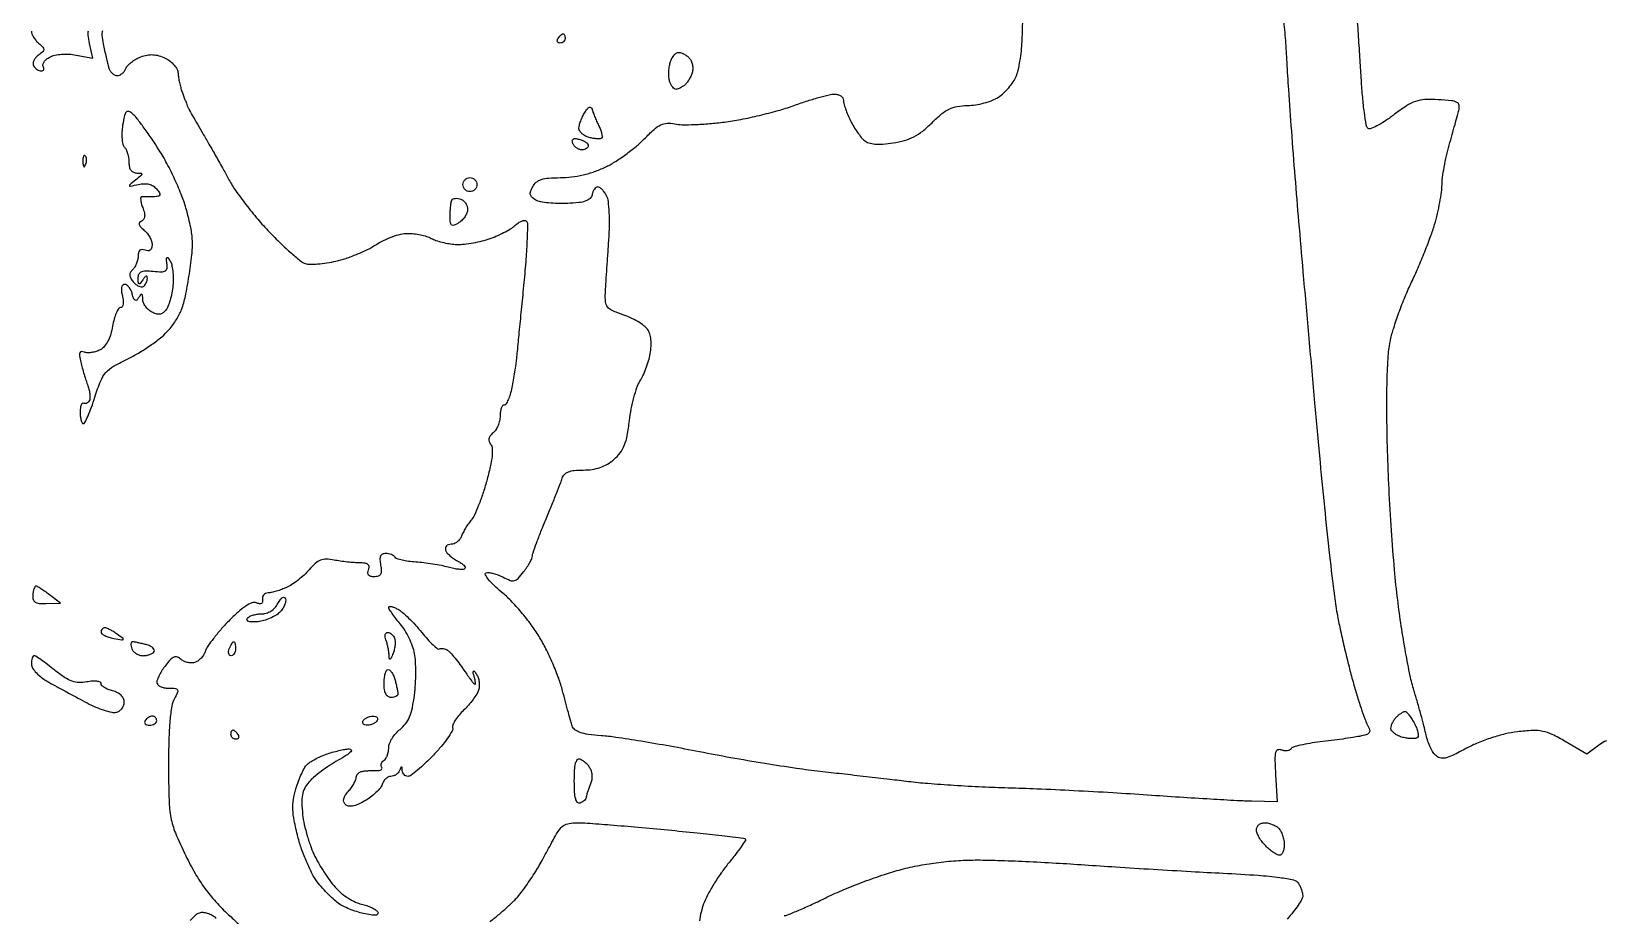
# Model space of a CAD drawing. Extents: x 0 to 102, y 0 to 135.
# Drawn here: x 0 to 28.66, y 97.54 to 113.66 of the extents above; entities that cross this region are included whole.
import ezdxf

# ---------------------------------------------------------------- set-up
doc = ezdxf.new("R2010")
doc.units = 0
doc.header["$MEASUREMENT"] = 0

msp = doc.modelspace()

# ---------------------------------------------------------------- linework, layer by layer
for points in [[(22.827019, 113.884025, -0.006884), (22.862611, 113.493896, -0.006695), (22.887828, 113.099302, 0.004511), (22.917523, 112.600418, 0.001387), (22.971199, 111.848309, 0.001388), (23.035935, 111.007015, 0.001521), (23.103461, 110.1915, 0.000537), (23.182689, 109.280285, 0.000274), (23.284118, 108.135244, 0.000272), (23.389998, 106.954596, 0.000407), (23.483844, 105.923879, 0.002349), (23.573953, 104.991169, 0.002765), (23.668322, 104.10876, 0.002426), (23.755757, 103.364355, 0.01721), (23.812316, 103.005179, 0.006556), (23.868543, 102.733002, 0.00376), (23.943113, 102.406209, 0.003756), (24.023018, 102.078805, 0.006245), (24.09586, 101.804301, 0.006134), (24.167074, 101.560451, 0.006845), (24.241809, 101.327216, 0.006364), (24.310682, 101.130334, 0.035555), (24.356263, 101.028351, -0.038458), (24.398978, 100.931275, -0.231484), (24.39271, 100.878085, -0.180513), (24.344627, 100.842185, -0.022662), (24.216194, 100.810912, -0.010381), (24.09476, 100.78972, -0.003115), (23.909055, 100.762454, -0.003121), (23.700222, 100.734449, -0.003381), (23.496532, 100.709825, 0.012442), (23.306558, 100.683358, 0.017645), (23.139294, 100.649696, 0.013812), (23.004986, 100.61375, 0.18406), (22.965073, 100.583207, -0.150925), (22.938339, 100.559872, -0.076849), (22.894875, 100.548093, -0.065132), (22.842036, 100.549088, -0.054428), (22.787738, 100.563397, 0.194647), (22.722326, 100.562214, 0.239975), (22.683646, 100.516028, 0.064593), (22.671772, 100.394174, 0.007245), (22.684697, 100.115552), (22.7151, 99.6165), (22.2498, 99.627645, -0.007322), (21.984542, 99.637887, -0.001369), (21.498711, 99.66511, -0.001466), (20.931037, 99.700148, -0.00134), (20.3463, 99.739534, 0.002772), (19.71534, 99.780217, 0.00197), (19.007505, 99.81912, 0.001988), (18.331586, 99.850905, 0.004226), (17.8083, 99.868998, -0.005211), (17.334575, 99.88631, -0.004065), (16.820331, 99.914665, -0.004111), (16.341726, 99.948912, -0.009984), (15.9894, 99.984128, 0.000783), (15.650642, 100.024297, 0.000388), (15.220597, 100.074268, 0.000385), (14.774542, 100.125402, 0.000564), (14.382, 100.169646, -0.008872), (13.949896, 100.225635, -0.003706), (13.369444, 100.315745, -0.003665), (12.749473, 100.421372, -0.004744), (12.1824, 100.52783, 0.003948), (11.644941, 100.629615, 0.00414), (11.11439, 100.721228, 0.003973), (10.65518, 100.79287, 0.018372), (10.38802, 100.822397, -0.014568), (10.152898, 100.846575, -0.04858), (10.00192, 100.881717, -0.081873), (9.908327, 100.931537, -0.153931), (9.859543, 101.000922, -0.008741), (9.834503, 101.084879, -0.00143), (9.789326, 101.248426, -0.001574), (9.737315, 101.441223, -0.001387), (9.684257, 101.642632, 0.024839), (9.613109, 101.86904, 0.013571), (9.504771, 102.139277, 0.013495), (9.379525, 102.408516, 0.020876), (9.255639, 102.63307, 0.023531), (9.113252, 102.844379, 0.015681), (8.931608, 103.073016, 0.015803), (8.740999, 103.284163, 0.029608), (8.572048, 103.440197, -0.017335), (8.4316, 103.563663, -0.033859), (8.330334, 103.672955, -0.04821), (8.275906, 103.755442, -0.46346), (8.289636, 103.789712, -0.108931), (8.343198, 103.795343, -0.033347), (8.423761, 103.780772, -0.031615), (8.514341, 103.751875, -0.029853), (8.602369, 103.711321, 0.031946), (8.727705, 103.654214, 0.155485), (8.804665, 103.649965, 0.141568), (8.873885, 103.690952, 0.024932), (8.972845, 103.807241, 0.017444), (9.034293, 103.893254, 0.020206), (9.086472, 103.979316, 0.019689), (9.124428, 104.054924, 0.10188), (9.13471, 104.1003, -0.07969), (9.14488, 104.156569, -0.003954), (9.208798, 104.334007, -0.006297), (9.289376, 104.544081, -0.004504), (9.384577, 104.7771, 0.002179), (9.482939, 105.014693, 0.002625), (9.573219, 105.238831, 0.002238), (9.647397, 105.428292, 0.0177), (9.678231, 105.51735, -0.120489), (9.719243, 105.586121, -0.106227), (9.789152, 105.632082, -0.069045), (9.897797, 105.657755, -0.023549), (10.060027, 105.6654, 0.036379), (10.222495, 105.677237, 0.046289), (10.368495, 105.71265, 0.048448), (10.500058, 105.772558, 0.046596), (10.619497, 105.85733, 0.054332), (10.733176, 105.978899, 0.065585), (10.80974, 106.11503, 0.049094), (10.862422, 106.296025, 0.016943), (10.903515, 106.565641, -0.018215), (10.936449, 106.778088, -0.017754), (10.984979, 106.989419, -0.01797), (11.040806, 107.171721, -0.061064), (11.095337, 107.283161, 0.036897), (11.149544, 107.381613, 0.018293), (11.204173, 107.513402, 0.018049), (11.251094, 107.654857, 0.025189), (11.281973, 107.78451, 0.031259), (11.298611, 107.921393, 0.043472), (11.295102, 108.044762, 0.050052), (11.272117, 108.149843, 0.079167), (11.230167, 108.231743, 0.075665), (11.166032, 108.296262, 0.025443), (11.055165, 108.369927, 0.024644), (10.922386, 108.440122, 0.025831), (10.785381, 108.495701, -0.020166), (10.58995, 108.572415, -0.120159), (10.503608, 108.638539, -0.148585), (10.466736, 108.730041, -0.036279), (10.464184, 108.894468, -0.001756), (10.473338, 109.045551, -0.000457), (10.489129, 109.288355, -0.000465), (10.507632, 109.564981, -0.000475), (10.526518, 109.839596, 0.012399), (10.53885, 110.114557, 0.017185), (10.535311, 110.361274, 0.017128), (10.518669, 110.561404, 0.093819), (10.486308, 110.664446, 0.033619), (10.447663, 110.726277, 0.040169), (10.40309, 110.778543, 0.044448), (10.359322, 110.815077, 0.152852), (10.324427, 110.826, 0.164346), (10.293547, 110.815568, 0.072926), (10.263126, 110.784424, 0.060758), (10.2377, 110.738612, 0.04864), (10.221653, 110.684463, -0.156287), (10.184398, 110.616425, -0.104978), (10.108265, 110.569688, -0.058462), (9.97936, 110.540241, -0.016042), (9.7713, 110.524457, -0.018163), (9.598421, 110.523193, -0.019084), (9.428751, 110.534607, -0.019121), (9.283715, 110.555575, -0.076433), (9.199174, 110.584946, -0.053895), (9.128902, 110.632471, -0.157818), (9.098445, 110.681548, -0.142971), (9.100981, 110.742417, -0.041456), (9.138701, 110.829552, -0.094844), (9.204363, 110.910665, -0.096555), (9.294953, 110.961176, -0.061579), (9.430427, 110.98767, -0.017533), (9.645113, 110.9952, 0.031748), (9.845323, 111.007925, 0.025584), (10.05756, 111.046132, 0.025312), (10.267475, 111.106466, 0.028937), (10.460776, 111.18555, 0.028385), (10.636012, 111.281956, 0.016686), (10.834406, 111.41568, 0.01666), (11.024393, 111.563059, 0.027179), (11.173951, 111.70167, -0.016702), (11.352135, 111.873888, -0.069543), (11.475459, 111.957556, -0.103545), (11.59065, 111.987079, -0.064534), (11.730061, 111.975291, 0.051015), (11.864235, 111.960296, 0.011378), (12.095087, 111.963388, 0.011699), (12.362782, 111.979348, 0.011061), (12.634503, 112.008002, 0.016325), (12.931393, 112.055865, 0.010149), (13.276276, 112.130377, 0.01018), (13.613896, 112.217824, 0.018101), (13.887395, 112.305432, -0.008124), (14.12505, 112.38682, -0.009679), (14.351802, 112.455558, -0.008607), (14.544474, 112.506353, -0.060211), (14.640842, 112.518, -0.067628), (14.70359, 112.509474, -0.084322), (14.756779, 112.484541, -0.099648), (14.792347, 112.447533, -0.142688), (14.805, 112.404098, 0.06694), (14.813116, 112.343749, 0.016446), (14.842793, 112.247897, 0.016546), (14.884408, 112.139391, 0.015858), (14.933655, 112.0323, 0.019752), (14.99204, 111.925994, 0.017364), (15.061054, 111.819839, 0.017707), (15.130072, 111.728406, 0.049056), (15.186687, 111.671181, 0.102556), (15.265963, 111.629066, 0.050377), (15.378809, 111.608152, 0.038623), (15.525555, 111.607361, 0.019259), (15.710338, 111.627833, 0.032971), (15.918314, 111.673199, 0.04988), (16.090206, 111.741927, 0.048078), (16.249509, 111.845416, 0.028079), (16.419573, 111.997104, -0.023017), (16.5934, 112.155334, -0.060539), (16.734907, 112.246337, -0.070117), (16.881303, 112.293324, -0.039913), (17.0668, 112.310211, 0.036603), (17.212555, 112.322509, 0.026642), (17.37169, 112.356531, 0.027111), (17.519938, 112.405347, 0.051979), (17.63111, 112.462685, 0.042479), (17.724993, 112.536295, 0.02854), (17.819338, 112.634791, 0.028778), (17.900303, 112.741457, 0.04945), (17.953059, 112.839674, 0.04092), (17.990478, 112.955571, 0.015761), (18.023924, 113.121426, 0.015482), (18.049066, 113.304466, 0.018436), (18.061026, 113.478343), (18.074086, 113.888786)], [(28.714468, 100.731217, 0.052037), (28.595136, 100.660871), (28.359627, 100.486752), (27.964484, 100.718321, 0.020583), (27.728129, 100.844065, 0.062368), (27.555679, 100.901826, 0.060469), (27.371395, 100.916198, 0.01851), (27.092445, 100.89384, 0.029874), (26.872859, 100.854625, 0.019087), (26.623235, 100.784296, 0.018962), (26.376575, 100.69406, 0.026946), (26.165616, 100.594096, -0.0097), (25.912398, 100.463236, -0.060341), (25.774751, 100.415, -0.129903), (25.68005, 100.418965, -0.121898), (25.597055, 100.469031, -0.065503), (25.54744, 100.53368, -0.025784), (25.496286, 100.633835, -0.024986), (25.451457, 100.74918, -0.028523), (25.420598, 100.86348, 0.011208), (25.387926, 101.003601, 0.003728), (25.333944, 101.207385, 0.003708), (25.27076, 101.432336, 0.004215), (25.206809, 101.6469, -0.023337), (25.137442, 101.916947, -0.0067), (25.055309, 102.340884, -0.006726), (24.975418, 102.822113, -0.007106), (24.910076, 103.2966, -0.0094), (24.852926, 103.844986, -0.004273), (24.797808, 104.564138, -0.004229), (24.752576, 105.323572, -0.005792), (24.725568, 106.007822, -0.004762), (24.712492, 106.720654, -0.008945), (24.717717, 107.296704, -0.010526), (24.739276, 107.745422, -0.035565), (24.780255, 108.03587, -0.023765), (24.837913, 108.253677, -0.010606), (24.933368, 108.534636, -0.010471), (25.047097, 108.828144, -0.013963), (25.163283, 109.089348, 0.009703), (25.282156, 109.350574, 0.007145), (25.404018, 109.64423, 0.007225), (25.511314, 109.925344, 0.015976), (25.583145, 110.143405, 0.013461), (25.634926, 110.338568, 0.011798), (25.678669, 110.544983, 0.011942), (25.709317, 110.733279, 0.034381), (25.7184, 110.865218, -0.033349), (25.727222, 110.997341, -0.011527), (25.757028, 111.186358, -0.011394), (25.799557, 111.393771, -0.012985), (25.8499, 111.590113, 0.000828), (25.903433, 111.779623, 0.000866), (25.955544, 111.966518, 0.00083), (26.000016, 112.12813, 0.003833), (26.02488, 112.2219, 0.1006), (26.029542, 112.313224, 0.240223), (25.991136, 112.366905, 0.094767), (25.891309, 112.396617, 0.010286), (25.650764, 112.415841, 0.026581), (25.406383, 112.417313, 0.071193), (25.235834, 112.384643, 0.062846), (25.069401, 112.302817, 0.017377), (24.831371, 112.133883, -0.017852), (24.672609, 112.021433, -0.028225), (24.528234, 111.937974, -0.027271), (24.410967, 111.886564, -0.303095), (24.363639, 111.897642, -0.150087), (24.335602, 111.95505, -0.006244), (24.302506, 112.18349, -0.010335), (24.271905, 112.458749, -0.007109), (24.24812, 112.7718, 0.000553), (24.225326, 113.134741, 0.000338), (24.197658, 113.563074, 0.000339), (24.169674, 113.987389, 0.000602)], [(0, 113.667804, 0.092028), (0.009589, 113.616149, 0.042719), (0.039521, 113.554572, 0.040387), (0.083062, 113.4934, 0.04472), (0.134539, 113.44226, -0.025438), (0.208879, 113.373891, -0.206747), (0.225165, 113.331723, -0.203276), (0.205759, 113.290528, -0.024528), (0.126068, 113.22603, 0.057309), (0.07552, 113.179329, 0.072465), (0.041447, 113.125671, 0.087825), (0.028383, 113.073617, 0.157344), (0.038821, 113.031229, 0.060611), (0.066427, 112.996715, 0.050985), (0.103056, 112.967505, 0.053213), (0.142708, 112.947613, 0.089906), (0.179186, 112.941, 0.109846), (0.20751, 112.947299, 0.182753), (0.224346, 112.964604, 0.160496), (0.226745, 112.990649, 0.081971), (0.214123, 113.021355, -0.203704), (0.208358, 113.05908, -0.092433), (0.229796, 113.105265, -0.068924), (0.274733, 113.152871, -0.046335), (0.337216, 113.194166, -0.070748), (0.426336, 113.226712, -0.033701), (0.547444, 113.243964, -0.031802), (0.68212, 113.245383, -0.033113), (0.814053, 113.229576), (1.118135, 113.17253), (1.058666, 113.443293, -0.022306), (1.032813, 113.592468, -0.121213), (1.042097, 113.673374, -0.17921)], [(1.295266, 113.671674, 0.117198), (1.285213, 113.588188, 0.021375), (1.309614, 113.433278, 0.003517), (1.334347, 113.314924, 0.003074), (1.361845, 113.191489, 0.003091), (1.388072, 113.080245, 0.009187), (1.407917, 113.00445, 0.065772), (1.432235, 112.947853, 0.066946), (1.4703, 112.89989, 0.073543), (1.515762, 112.867474, 0.118703), (1.56175, 112.8564, 0.10148), (1.608297, 112.865946, 0.066802), (1.655402, 112.89405, 0.06333), (1.695901, 112.93557, 0.070129), (1.723081, 112.98457, -0.096016), (1.757485, 113.039708, -0.039066), (1.822875, 113.099825, -0.036815), (1.90536, 113.155259, -0.03872), (1.993739, 113.196944, -0.044158), (2.10867, 113.229379, -0.060193), (2.215995, 113.236534, -0.058864), (2.32375, 113.217897, -0.039921), (2.440057, 113.172965, -0.053633), (2.526778, 113.119123, -0.051247), (2.601536, 113.047327, -0.055336), (2.654101, 112.969267, -0.107531), (2.673895, 112.89714, 0.0249), (2.681824, 112.820729, 0.014043), (2.698628, 112.729042, 0.013991), (2.720828, 112.637264, 0.022229), (2.745461, 112.5603, 0.001111), (2.771891, 112.489316, 0.001002), (2.799561, 112.415951, 0.001003), (2.824627, 112.350288, 0.003183), (2.841764, 112.3065, 0.029816), (2.866631, 112.253546, 0.002563), (2.938865, 112.122495, 0.003376), (3.026953, 111.967077, 0.002611), (3.124952, 111.7989, -0.002893), (3.23693, 111.606485, -0.001733), (3.367861, 111.376635, -0.001735), (3.496585, 111.146972, -0.003018), (3.601578, 110.955403, 0.028961), (3.72399, 110.757182, 0.011932), (3.911283, 110.502982, 0.011759), (4.125689, 110.23913, 0.014808), (4.336888, 110.005731, 0.009318), (4.542293, 109.799652, 0.011948), (4.739213, 109.618211, 0.009886), (4.909383, 109.474633, 0.093708), (4.992947, 109.429609, 0.078877), (5.075824, 109.417091, 0.017883), (5.218357, 109.423265, 0.01809), (5.384111, 109.442449, 0.016695), (5.552583, 109.473939, 0.025961), (5.733214, 109.523947, 0.016935), (5.936018, 109.599326, 0.017042), (6.129307, 109.686528, 0.03094), (6.279736, 109.772609, -0.032767), (6.419665, 109.852004, -0.026337), (6.579233, 109.919079, -0.027063), (6.733853, 109.965414, -0.059329), (6.856348, 109.98, -0.029946), (6.968976, 109.973248, -0.0225), (7.091469, 109.952884, -0.022929), (7.205331, 109.923133, -0.047528), (7.290003, 109.887692, 0.042247), (7.374959, 109.851074, 0.019806), (7.489986, 109.817636, 0.019463), (7.614077, 109.791916, 0.025836), (7.728591, 109.778829, 0.036917), (7.854324, 109.780296, 0.017683), (8.014702, 109.79977, 0.017424), (8.181482, 109.832025, 0.023762), (8.3289, 109.873365, 0.020483), (8.468054, 109.926041, 0.017599), (8.609804, 109.992434, 0.017959), (8.734267, 110.061914, 0.047663), (8.815869, 110.122709, -0.037301), (8.878555, 110.17146, -0.054616), (8.940575, 110.203537, -0.070059), (8.992919, 110.215698, -0.221993), (9.025876, 110.203724, -0.207103), (9.046141, 110.152537, -0.003314), (9.034017, 109.834419, -0.008085), (9.0112, 109.460152, -0.005197), (8.973213, 109.026893, -0.000025), (8.929585, 108.582675, -0.000032), (8.889406, 108.174052, -0.000025), (8.85568, 107.831466, -0.00028), (8.842241, 107.6958, -0.010376), (8.829792, 107.592607, -0.004266), (8.808824, 107.453236, -0.004218), (8.783774, 107.303999, -0.0054), (8.75807, 107.16705, -0.021413), (8.728433, 107.045499, -0.032282), (8.69142, 106.942992, -0.033644), (8.652709, 106.868329, -0.262067), (8.619785, 106.8498, 0.237192), (8.59096, 106.835311, 0.0705), (8.566686, 106.790715, 0.05393), (8.550087, 106.725696, 0.035565), (8.5446, 106.648659, -0.05548), (8.535161, 106.563853, -0.043226), (8.507017, 106.475411, -0.044463), (8.465672, 106.396642, -0.076611), (8.416657, 106.341334, 0.052226), (8.364265, 106.287704, 0.115979), (8.340159, 106.236291, 0.13778), (8.343537, 106.185441, 0.088369), (8.372936, 106.133669, -0.163961), (8.402349, 106.057313, -0.037871), (8.397732, 105.917626, -0.028753), (8.365282, 105.724223, -0.011693), (8.299965, 105.465303, -0.012537), (8.230639, 105.237623, -0.014046), (8.152339, 105.022271, -0.013412), (8.075912, 104.843326, -0.069771), (8.018146, 104.753159, 0.024481), (7.966582, 104.686741, 0.016979), (7.914705, 104.60708, 0.017164), (7.87001, 104.526981, 0.033471), (7.841014, 104.45985, -0.075465), (7.810724, 104.403257, -0.06622), (7.763806, 104.35529, -0.068853), (7.708052, 104.322867, -0.097617), (7.651905, 104.3118, 0.079928), (7.602349, 104.303827, 0.122042), (7.565674, 104.280736, 0.143544), (7.547705, 104.246293, 0.129293), (7.550181, 104.20605, 0.093945), (7.576239, 104.159018, 0.035142), (7.628621, 104.104295, 0.033299), (7.695562, 104.051214, 0.034446), (7.768229, 104.008149, -0.030106), (7.835007, 103.969352, -0.054604), (7.883443, 103.928918, -0.084195), (7.907784, 103.893192, -0.313587), (7.903231, 103.867831, -0.192063), (7.869569, 103.853364, -0.027695), (7.793334, 103.855575, -0.028098), (7.699197, 103.868893, -0.020647), (7.596752, 103.893747, 0.020389), (7.474065, 103.923579, 0.010135), (7.316515, 103.951839, 0.010042), (7.151821, 103.974566, 0.014529), (7.005492, 103.987475, -0.018147), (6.874925, 103.999946, -0.024389), (6.758051, 104.021248, -0.022887), (6.665486, 104.047347, -0.175942), (6.63068, 104.07486, 0.111591), (6.60519, 104.100843, 0.050225), (6.562405, 104.122701, 0.046274), (6.510555, 104.137582, 0.046784), (6.457045, 104.1426, 0.111007), (6.39926, 104.129611, 0.182205), (6.364851, 104.093992, 0.1161), (6.353535, 104.030549, 0.033568), (6.365706, 103.9311, -0.032917), (6.378749, 103.825655, -0.139145), (6.365038, 103.764121, -0.195534), (6.324524, 103.730762, -0.075805), (6.251324, 103.7196, -0.059219), (6.186424, 103.727314, -0.160803), (6.147562, 103.751434, -0.185376), (6.133922, 103.791277, -0.082604), (6.145206, 103.8465, 0.101382), (6.154876, 103.904812, 0.220052), (6.134734, 103.944373, 0.134723), (6.080955, 103.967036, 0.03276), (5.983926, 103.9734, -0.018349), (5.885171, 103.977025, -0.009061), (5.760131, 103.9885, -0.008979), (5.630658, 104.005109, -0.012963), (5.516931, 104.024804, 0.043617), (5.376173, 104.040381, 0.099471), (5.271389, 104.021827, 0.090265), (5.175696, 103.962684, 0.031596), (5.062206, 103.846577, -0.027863), (4.971041, 103.751907, -0.020565), (4.860448, 103.657345, -0.020909), (4.74817, 103.576426, -0.043017), (4.653, 103.524843, -0.016175), (4.562717, 103.488954, -0.014214), (4.466351, 103.457277, -0.014429), (4.377738, 103.433675, -0.041025), (4.3146, 103.424169, 0.09087), (4.268041, 103.412345, 0.10995), (4.232206, 103.385163, 0.117101), (4.212757, 103.346845, 0.113612), (4.21231, 103.30342, -0.094512), (4.213513, 103.259659, -0.230549), (4.195403, 103.233974, -0.168576), (4.158389, 103.227641, -0.050507), (4.102381, 103.242869, 0.184085), (4.021216, 103.243057, 0.054318), (3.908405, 103.18571, 0.038779), (3.767719, 103.077341, 0.016446), (3.596128, 102.912029, 0.012693), (3.45013, 102.753972, 0.014477), (3.318821, 102.595333, 0.013711), (3.215501, 102.45512, 0.075215), (3.174086, 102.370996, -0.058832), (3.144912, 102.306512, -0.044716), (3.099062, 102.243859, -0.045732), (3.044505, 102.192186, -0.075256), (2.989357, 102.160856, -0.084705), (2.928756, 102.148735, -0.056278), (2.857964, 102.154699, -0.054952), (2.788266, 102.176739, -0.069276), (2.730799, 102.21232, 0.078819), (2.660187, 102.254208, 0.184711), (2.599799, 102.254981, 0.117404), (2.535849, 102.21251, 0.023893), (2.447303, 102.10803, 0.021763), (2.386175, 102.020893, 0.023175), (2.334216, 101.930539, 0.023564), (2.29704, 101.84914, 0.09113), (2.286081, 101.79495, 0.195173), (2.301636, 101.754572, 0.089236), (2.347755, 101.720264, 0.068143), (2.416727, 101.696985, 0.047393), (2.498677, 101.6892, -0.019133), (2.625299, 101.684353, -0.251001), (2.663563, 101.659915, -0.243092), (2.665112, 101.613912, -0.01806), (2.605298, 101.49885, 0.089789), (2.557349, 101.361735, 0.017399), (2.525143, 101.10019, 0.015219), (2.504973, 100.748486, 0.007163), (2.499271, 100.2933, 0.005955), (2.508158, 99.645162, 0.04044), (2.542171, 99.326882, 0.052303), (2.624738, 99.052008, 0.013746), (2.814037, 98.632413, 0.018655), (2.984695, 98.311383, 0.025714), (3.162893, 98.037802, 0.026852), (3.361619, 97.793273, 0.023557), (3.593887, 97.559994, -0.004307), (3.772855, 97.393576, -0.006739)], [(8.358298, 97.435751, 0.015396), (8.511093, 97.554362, 0.012064), (8.669556, 97.691956, 0.012242), (8.810863, 97.827241, 0.02905), (8.907314, 97.936195, 0.010938), (8.989143, 98.045042, 0.006484), (9.082145, 98.178164, 0.006487), (9.171523, 98.313443, 0.011091), (9.242109, 98.428908, 0.004018), (9.309574, 98.547153, 0.002286), (9.389357, 98.691175, 0.002282), (9.468375, 98.836945, 0.003772), (9.533612, 98.96085, -0.033215), (9.619637, 99.10323, -0.095967), (9.702032, 99.183054, -0.103062), (9.804664, 99.223193, -0.041876), (9.954925, 99.2358, -0.018029), (10.131216, 99.229441, -0.001768), (10.555463, 99.197288, -0.002234), (11.061006, 99.154902, -0.001768), (11.607259, 99.104697, -0.002027), (12.136055, 99.052046, -0.003249), (12.586791, 99.002359, -0.000665), (12.982267, 98.955627, -0.168171), (13.013586, 98.940414, -0.353214), (13.01636, 98.914416, -0.007219), (12.93855, 98.797494, -0.013603), (12.837683, 98.658808, -0.008307), (12.711555, 98.500468, 0.019607), (12.574313, 98.319951, 0.015273), (12.439153, 98.113783, 0.015528), (12.324915, 97.913657, 0.035816), (12.254948, 97.7553, 0.026486), (12.210741, 97.607953, 0.021052), (12.178321, 97.445026, 0.021518)], [(13.723724, 97.5438, 0.096966), (13.787226, 97.556232, 0.004443), (13.991972, 97.641723, 0.007259), (14.233877, 97.749446, 0.005128), (14.502551, 97.877156, -0.014623), (14.812903, 98.017517, -0.009249), (15.182303, 98.163773, -0.009287), (15.550885, 98.294122, -0.016875), (15.857283, 98.384756, -0.01755), (16.189572, 98.45863, -0.015191), (16.542594, 98.51317, -0.015053), (16.901926, 98.546614, -0.016301), (17.253183, 98.55719, -0.007811), (17.61519, 98.550629, -0.002886), (18.125075, 98.530471, -0.00286), (18.681459, 98.502068, -0.00344), (19.2042, 98.468774, 0.001639), (19.767446, 98.430864, 0.000922), (20.451527, 98.388341, 0.00092), (21.142283, 98.347958, 0.001506), (21.727818, 98.316576, -0.004248), (22.367867, 98.278751, -0.016868), (22.759541, 98.238956, -0.021995), (23.011595, 98.193358, -0.198452), (23.101273, 98.130042, -0.03298), (23.130672, 98.076006, -0.025326), (23.155707, 98.013634, -0.025898), (23.173195, 97.952651, -0.053855), (23.179105, 97.903594, -0.133096), (23.163981, 97.844941, -0.017998), (23.096627, 97.735816, -0.019706), (23.005122, 97.609889, -0.015449), (22.896509, 97.480594, 0.011144)], [(3.371008, 97.492995, 0.052259), (3.296433, 97.544418, 0.048521), (3.210973, 97.58078, 0.051948), (3.127912, 97.597748, 0.10226), (3.061187, 97.590642, 0.1078), (2.991815, 97.55049, 0.023385), (2.893444, 97.451959, 0.023355)]]:
    msp.add_lwpolyline(points, format="xyb")
for points in [[(9.691693, 113.6178, -0.210953), (9.705959, 113.611501, -0.081139), (9.718041, 113.592949, -0.061769), (9.726264, 113.565589, -0.042167), (9.729, 113.5332, -0.105053), (9.722142, 113.50092, -0.099167), (9.702682, 113.473451, -0.09642), (9.673607, 113.45504, -0.093332), (9.639407, 113.4486, -0.108972), (9.609379, 113.455223, -0.182303), (9.591491, 113.473451, -0.161196), (9.588859, 113.500874, -0.082592), (9.6021, 113.5332, -0.029505), (9.624857, 113.565583, -0.035638), (9.649986, 113.592949, -0.038439), (9.673865, 113.612255, -0.151918)], [(11.800512, 113.2794, -0.086179), (11.848614, 113.271047, -0.043594), (11.904665, 113.245273, -0.04158), (11.959475, 113.207676, -0.048466), (12.004301, 113.163223, -0.083932), (12.036859, 113.107045, -0.055453), (12.055142, 113.034533, -0.054169), (12.057293, 112.957625, -0.068625), (12.04198, 112.888273, -0.032691), (12.012823, 112.822928, -0.027478), (11.973832, 112.757882, -0.028376), (11.931456, 112.702332, -0.065586), (11.892471, 112.667345, -0.023996), (11.853725, 112.64346, -0.023103), (11.812384, 112.623068, -0.023749), (11.774337, 112.608549, -0.073448), (11.747301, 112.603895, -0.182503), (11.722876, 112.612459, -0.049707), (11.69382, 112.642232, -0.043406), (11.665252, 112.685167, -0.033501), (11.641627, 112.736223, -0.063286), (11.625545, 112.801938, -0.028497), (11.620511, 112.890747, -0.027653), (11.62584, 112.986417, -0.033755), (11.641747, 113.074623, -0.046468), (11.669353, 113.15297, -0.057027), (11.709585, 113.219247, -0.067507), (11.755641, 113.264488, -0.161809)], [(1.843843, 112.159483, 0.075201), (1.773299, 112.201762, 0.322772), (1.728356, 112.19102, 0.126341), (1.696061, 112.125902, 0.012042), (1.663151, 111.949999, 0.027193), (1.649561, 111.822881, 0.032485), (1.651105, 111.702435, 0.034308), (1.66568, 111.603555, 0.143589), (1.694214, 111.551346, -0.087862), (1.725866, 111.50607, -0.036448), (1.752399, 111.436003, -0.034631), (1.770522, 111.354919, -0.037682), (1.7766, 111.27438, 0.054114), (1.785681, 111.190723, 0.104823), (1.813301, 111.129715, 0.128694), (1.858688, 111.092952, 0.106607), (1.91967, 111.0798, -0.025916), (1.995991, 111.075842, -0.431859), (2.009818, 111.057722, -0.179806), (1.99256, 111.027533, -0.008211), (1.89852, 110.951602, 0.004001), (1.790936, 110.866223, 0.389816), (1.788276, 110.848448, 0.305091), (1.807204, 110.840805, 0.00324), (1.952078, 110.872441, -0.047959), (2.05321, 110.885213, -0.069809), (2.142429, 110.875395, -0.077872), (2.218178, 110.842973, -0.079722), (2.279686, 110.789139, -0.022499), (2.335422, 110.715476, -0.237202), (2.340423, 110.679188, -0.272731), (2.314377, 110.656826, -0.02845), (2.231109, 110.646782, -0.007353), (2.165984, 110.643624, -0.007526), (2.101299, 110.642414, -0.007339), (2.045145, 110.643034, -0.03105), (2.011648, 110.645982, 0.394113), (1.99421, 110.634028, 0.07643), (1.991432, 110.592256, 0.046069), (2.002973, 110.528186, 0.023262), (2.02856, 110.450138, -0.030128), (2.058669, 110.353858, -0.084609), (2.063874, 110.283678, -0.133051), (2.045452, 110.234637, -0.138218), (2.005013, 110.202452, 0.128454), (1.969863, 110.175562, 0.239513), (1.963185, 110.14123, 0.123472), (1.988697, 110.097062, 0.029656), (2.05155, 110.039438, -0.052846), (2.1082, 109.982456, -0.043137), (2.15611, 109.911003, -0.044795), (2.188873, 109.836624, -0.081525), (2.1996, 109.771272, -0.065192), (2.191635, 109.710446, -0.163303), (2.167257, 109.673572, -0.178708), (2.127318, 109.660813, -0.08066), (2.0727, 109.672194, 0.081158), (2.017917, 109.683553, 0.180518), (1.978004, 109.67056, 0.162694), (1.953696, 109.633161, 0.06353), (1.9458, 109.571265, -0.05551), (1.938621, 109.506799, -0.038743), (1.917032, 109.436824, -0.039127), (1.88538, 109.372116, -0.063149), (1.847865, 109.323705, 0.066767), (1.80663, 109.269694, 0.141136), (1.794301, 109.218942, 0.120848), (1.810239, 109.164064, 0.042414), (1.857451, 109.096217, 0.049345), (1.904138, 109.050082, 0.063388), (1.955423, 109.018338, 0.077375), (2.003305, 109.004921, 0.169682), (2.039986, 109.013024, 0.084121), (2.068599, 109.038192, 0.054306), (2.092584, 109.075364, 0.052891), (2.108636, 109.118163, 0.066599), (2.113705, 109.160143, 0.102799), (2.106903, 109.190885, 0.37991), (2.090239, 109.198368, 0.147021), (2.064455, 109.180878, 0.027275), (2.0304, 109.134, -0.012589), (1.983347, 109.065062, -0.327465), (1.963139, 109.058504, -0.308299), (1.94983, 109.075882, -0.011767), (1.947095, 109.161526, -0.094721), (1.960805, 109.236656, -0.193672), (2.001055, 109.279691, -0.11146), (2.078654, 109.296572, -0.022399), (2.22075, 109.289093, 0.018829), (2.371346, 109.280088, 0.135107), (2.44132, 109.297697, 0.23674), (2.471878, 109.343259, 0.067915), (2.471022, 109.430767, -0.009178), (2.459811, 109.518545, -0.248627), (2.468191, 109.539605, -0.429432), (2.485066, 109.537801, -0.01519), (2.527456, 109.47876, -0.093408), (2.556776, 109.41056, -0.026814), (2.575869, 109.296699, -0.025978), (2.583953, 109.163416, -0.024983), (2.578364, 109.028249, -0.023584), (2.559549, 108.893213, -0.023467), (2.52808, 108.760322, -0.024097), (2.489617, 108.647156, -0.079393), (2.449597, 108.579517, -0.067402), (2.394327, 108.528698, -0.121144), (2.33717, 108.506676, -0.10815), (2.271745, 108.512502, -0.046814), (2.190717, 108.546554, -0.063056), (2.129306, 108.59015, -0.054247), (2.077112, 108.649765, -0.056856), (2.041398, 108.715586, -0.09393), (2.029105, 108.777427, 0.016289), (2.026113, 108.849463, 0.277006), (2.012982, 108.868069, 0.347388), (1.993327, 108.86299, 0.021064), (1.956242, 108.809598, -0.055202), (1.918985, 108.763077, -0.331312), (1.890143, 108.758854, -0.185328), (1.864669, 108.788503, -0.021889), (1.838557, 108.873048, 0.047027), (1.813947, 108.940517, 0.057089), (1.778336, 108.997597, 0.067279), (1.737725, 109.036551, 0.158874), (1.698308, 109.0494, 0.216624), (1.663721, 109.033677, 0.132208), (1.643673, 108.992656, 0.076994), (1.641141, 108.926084, 0.032571), (1.65726, 108.8379, -0.033907), (1.672362, 108.754008, -0.066667), (1.670819, 108.686358, -0.106777), (1.653879, 108.642513, -0.252509), (1.624007, 108.6264, 0.260096), (1.58703, 108.605769, 0.038163), (1.546184, 108.526671, 0.035022), (1.508563, 108.416969, 0.023251), (1.480314, 108.286897, -0.033134), (1.445226, 108.139444, -0.045954), (1.393391, 108.013947, -0.053594), (1.328676, 107.917424, -0.095713), (1.254767, 107.857383, -0.045706), (1.181449, 107.82638, -0.039955), (1.100342, 107.807489, -0.041997), (1.023811, 107.802506, -0.08709), (0.965243, 107.813932, 0.096771), (0.909643, 107.823674, 0.311682), (0.880743, 107.802878, 0.128123), (0.875777, 107.746538, 0.017601), (0.899641, 107.630096, 0.008303), (0.926266, 107.52752, 0.005331), (0.960394, 107.409378, 0.005357), (0.996285, 107.294407, 0.010002), (1.028193, 107.202251, -0.031727), (1.052467, 107.120872, -0.034909), (1.0653, 107.039631, -0.037369), (1.066152, 106.969583, -0.123381), (1.05226, 106.925921, -0.071353), (1.029305, 106.898448, -0.086672), (1.000908, 106.880669, -0.100333), (0.971629, 106.875145, -0.135839), (0.945904, 106.882641, 0.359647), (0.924035, 106.879628, 0.103555), (0.905221, 106.84803, 0.055763), (0.892378, 106.790391, 0.026963), (0.8883, 106.714821, 0.026743), (0.892472, 106.636874, 0.042184), (0.905197, 106.571155, 0.051633), (0.92363, 106.524837, 0.279147), (0.945822, 106.5114, 0.28747), (0.974374, 106.529294, 0.009964), (1.031679, 106.653856, 0.015866), (1.094148, 106.810475, 0.010089), (1.157322, 106.996356, -0.018743), (1.262534, 107.289191, -0.084792), (1.357325, 107.443253, -0.083383), (1.498629, 107.558376, -0.017787), (1.780405, 107.705683, 0.024982), (1.978985, 107.813161, 0.018403), (2.187831, 107.950841, 0.01869), (2.376076, 108.096042, 0.038986), (2.508643, 108.225189, 0.039692), (2.644508, 108.407217, 0.05068), (2.737498, 108.594635, 0.038409), (2.807156, 108.8346, 0.012854), (2.872602, 109.194185, 0.010955), (2.924971, 109.587363, 0.037111), (2.934365, 109.845914, 0.041714), (2.90499, 110.087, 0.016682), (2.826519, 110.410473, 0.026064), (2.743623, 110.657746, 0.013822), (2.616775, 110.955095, 0.01372), (2.469928, 111.252754, 0.020658), (2.324411, 111.5028, 0.007221), (2.180465, 111.721171, 0.008629), (2.038375, 111.922534, 0.007603), (1.913437, 112.087922, 0.0547)], [(10.221358, 112.243885, 0.024761), (10.238158, 112.190151, 0.008105), (10.268074, 112.112731, 0.008053), (10.304121, 112.027723, 0.009012), (10.341614, 111.947077, -0.023113), (10.374248, 111.871369, -0.032827), (10.395564, 111.801255, -0.034379), (10.404789, 111.744373, -0.222949), (10.395183, 111.717783, -0.178124), (10.368747, 111.705568, -0.030864), (10.312758, 111.704527, -0.030204), (10.243788, 111.711692, -0.022973), (10.169456, 111.727523, -0.055778), (10.098073, 111.754981, -0.062881), (10.03763, 111.796711, -0.072203), (9.996646, 111.845688, -0.139043), (9.9828, 111.894515, -0.063348), (9.990062, 111.951603, -0.024767), (10.013782, 112.027591, -0.024038), (10.047899, 112.108248, -0.02751), (10.088272, 112.181583, -0.027271), (10.13547, 112.248716, -0.116944), (10.173515, 112.278898, -0.293511), (10.201776, 112.275113, -0.154499)], [(9.98913, 111.694858, -0.040405), (10.051462, 111.67305, -0.051783), (10.104157, 111.642824, -0.061526), (10.140412, 111.609241, -0.177), (10.152, 111.577533, -0.155266), (10.14293, 111.549031, -0.097686), (10.117382, 111.524753, -0.079992), (10.079215, 111.508368, -0.061543), (10.034151, 111.5028, -0.089788), (9.985734, 111.511565, -0.066615), (9.937695, 111.537264, -0.06547), (9.897302, 111.575274, -0.079825), (9.871281, 111.620125, -0.079381), (9.860595, 111.670764, -0.270094), (9.875515, 111.69956, -0.172357), (9.915749, 111.708717, -0.034565)], [(0.981712, 111.395287, 0.296942), (0.963197, 111.399197, 0.208169), (0.947576, 111.383754, 0.077125), (0.938209, 111.343147, 0.028489), (0.937279, 111.28425, 0.018894), (0.942274, 111.221111, 0.168741), (0.95423, 111.196428, 0.470617), (0.969648, 111.197887, 0.054073), (0.988391, 111.233138, 0.051402), (1.001592, 111.279403, 0.05415), (1.004758, 111.326572, 0.060344), (0.998061, 111.367629, 0.126455)], [(7.9947, 110.9952, -0.099038), (8.04313, 110.985512, -0.097945), (8.084323, 110.957923, -0.097945), (8.111912, 110.91673, -0.099038), (8.1216, 110.8683, -0.099038), (8.111912, 110.81987, -0.097945), (8.084323, 110.778677, -0.097945), (8.04313, 110.751088, -0.099038), (7.9947, 110.7414, -0.099038), (7.94627, 110.751088, -0.097945), (7.905077, 110.778677, -0.097945), (7.877488, 110.81987, -0.099038), (7.8678, 110.8683, -0.099038), (7.877488, 110.91673, -0.097945), (7.905077, 110.957923, -0.097945), (7.94627, 110.985512, -0.099038)], [(7.828209, 110.601754, -0.088616), (7.875687, 110.573089, -0.06653), (7.915919, 110.527031, -0.065643), (7.943115, 110.471304, -0.080906), (7.9524, 110.414299, -0.094371), (7.940827, 110.353528, -0.05251), (7.905804, 110.286467, -0.049785), (7.854452, 110.223699, -0.056901), (7.793775, 110.175438, -0.030035), (7.703462, 110.126311, -0.285589), (7.661699, 110.131271, -0.208664), (7.639135, 110.174112, -0.017185), (7.634102, 110.303137, -0.014384), (7.636304, 110.394335, -0.016676), (7.643785, 110.480842, -0.015853), (7.654804, 110.553108, -0.088437), (7.668536, 110.589655, -0.16682), (7.691295, 110.608994, -0.074672), (7.730077, 110.617858, -0.061772), (7.77807, 110.615564, -0.048854)], [(0.081453, 103.548519, 0.274891), (0.063101, 103.538608, 0.048956), (0.045741, 103.501855, 0.040882), (0.031713, 103.449485, 0.026211), (0.023699, 103.38702, 0.082192), (0.030879, 103.306407, 0.19038), (0.066022, 103.258117, 0.122595), (0.137792, 103.234216, 0.026485), (0.269604, 103.230982), (0.527815, 103.238324), (0.327358, 103.392481, 0.0096), (0.247265, 103.451663, 0.012934), (0.172434, 103.501907, 0.010004), (0.108697, 103.540584, 0.121607)], [(4.631673, 103.31828, -0.129616), (4.634899, 103.267916, -0.054141), (4.614504, 103.202453, -0.048645), (4.57608, 103.133339, -0.045226), (4.524184, 103.071098, -0.061576), (4.451643, 103.014519, -0.032773), (4.350177, 102.962481, -0.032059), (4.237948, 102.922242, -0.042809), (4.131803, 102.901321, -0.024671), (4.032285, 102.895371, -0.072934), (3.964607, 102.90458, -0.181381), (3.934301, 102.92713, -0.289126), (3.93401, 102.958378, -0.129588), (3.968193, 102.990833, -0.045746), (4.030646, 103.018001, -0.041676), (4.107983, 103.036565, -0.038088), (4.189716, 103.0428, 0.072024), (4.280313, 103.055918, 0.067453), (4.365688, 103.09428, 0.066147), (4.439192, 103.154835, 0.064638), (4.494999, 103.232925, -0.028538), (4.539411, 103.305615, -0.10211), (4.57861, 103.343004, -0.262993), (4.609218, 103.344349, -0.197151)], [(6.680602, 103.128897, -0.054947), (6.762249, 103.072898, -0.015211), (6.877066, 102.967769, -0.015168), (7.000643, 102.839985, -0.015347), (7.115743, 102.705432, 0.014125), (7.22275, 102.57972, 0.022553), (7.321799, 102.479303, 0.018503), (7.405566, 102.40728, 0.316674), (7.439831, 102.405229, -0.122079), (7.467626, 102.414151, -0.057055), (7.505645, 102.412389, -0.051639), (7.547251, 102.401165, -0.049999), (7.586157, 102.381568, -0.070119), (7.634426, 102.34037, -0.01009), (7.718572, 102.241294, -0.011284), (7.813664, 102.119106, -0.009429), (7.909172, 101.9853, 0.005625), (8.027154, 101.817319, 0.079714), (8.078778, 101.76541, 0.642746), (8.098128, 101.776321, 0.04526), (8.083562, 101.8584, -0.00623), (8.055606, 101.96625, -0.148034), (8.057241, 101.997223, -0.582617), (8.071416, 101.999642, -0.019327), (8.114127, 101.943, -0.072758), (8.144218, 101.882597, -0.046529), (8.161661, 101.806007, -0.045869), (8.164808, 101.72591, -0.062515), (8.152076, 101.654842, -0.061597), (8.11758, 101.578659, -0.022329), (8.051143, 101.480048, -0.021746), (7.968019, 101.377466, -0.02419), (7.879057, 101.286245, 0.029226), (7.795481, 101.198804, 0.035615), (7.728498, 101.107542, 0.038418), (7.684988, 101.025011, 0.154958), (7.679322, 100.969049, -0.186969), (7.668911, 100.905778, -0.019632), (7.586182, 100.777283, -0.022179), (7.470892, 100.627387, -0.016011), (7.329921, 100.470496, -0.011808), (7.180361, 100.321604, -0.016397), (7.039064, 100.195979, -0.012876), (6.91749, 100.100016, -0.162011), (6.862748, 100.0818, -0.108806), (6.826079, 100.089875, -0.093457), (6.79387, 100.112864, -0.088959), (6.771048, 100.147166, -0.086858), (6.761321, 100.18755, 0.011437), (6.756558, 100.242827, 0.382689), (6.747444, 100.251, 0.295955), (6.735682, 100.24337, 0.009076), (6.711971, 100.18755, -0.083885), (6.687133, 100.147121, -0.064895), (6.648303, 100.112864, -0.064878), (6.601978, 100.089697, -0.083731), (6.555151, 100.0818, 0.115316), (6.507942, 100.070765, 0.070468), (6.460497, 100.03831, 0.06462), (6.420012, 99.990351, 0.06505), (6.393219, 99.93375, -0.092945), (6.356659, 99.866436, -0.031845), (6.280962, 99.784622, -0.030364), (6.183974, 99.702957, -0.030715), (6.078168, 99.63398, -0.02443), (5.953649, 99.571127, -0.058957), (5.855273, 99.540606, -0.088282), (5.779642, 99.54008, -0.155289), (5.724629, 99.568531, -0.125143), (5.696013, 99.616661, -0.128747), (5.694277, 99.672071, -0.090393), (5.721895, 99.736485, -0.037571), (5.780179, 99.811512, 0.028358), (5.834456, 99.878789, 0.02899), (5.88034, 99.951296, 0.030285), (5.912508, 100.01863, 0.096581), (5.922, 100.067311, -0.142199), (5.933274, 100.10615, -0.089325), (5.96549, 100.141208, -0.076296), (6.01345, 100.16723, -0.063852), (6.07005, 100.179727, -0.007438), (6.134402, 100.184557, -0.005569), (6.205407, 100.188031, -0.005631), (6.272351, 100.189805, -0.012807), (6.32294, 100.189279, 0.066784), (6.359957, 100.192895, 0.146275), (6.384419, 100.206941, 0.199099), (6.39277, 100.228729, 0.132399), (6.38501, 100.254706, -0.123459), (6.375316, 100.285189, -0.100775), (6.38006, 100.31919, -0.090829), (6.398604, 100.351526, -0.079009), (6.42822, 100.377047, 0.114461), (6.461209, 100.40978, 0.049615), (6.488943, 100.465448, 0.045568), (6.507834, 100.533179, 0.04526), (6.5142, 100.603367, -0.093474), (6.52891, 100.681367, -0.044471), (6.574595, 100.773183, -0.041983), (6.641136, 100.86359, -0.0465), (6.7198, 100.938274, 0.063643), (6.820675, 101.040823, 0.0628), (6.89305, 101.165888, 0.048461), (6.944773, 101.33172, 0.020301), (6.983215, 101.562735, 0.016767), (7.001305, 101.761492, 0.013474), (7.007808, 101.976103, 0.01369), (7.003029, 102.174917, 0.033521), (6.985749, 102.320145, 0.042237), (6.949572, 102.450929, 0.024524), (6.885567, 102.600919, 0.024384), (6.806094, 102.746004, 0.037422), (6.722334, 102.862172, -0.010022), (6.642608, 102.96087, -0.013831), (6.575339, 103.05279, -0.010401), (6.523604, 103.131191, -0.141559), (6.5142, 103.163739, -0.383831), (6.52678, 103.177713, -0.077966), (6.563081, 103.175868, -0.047243), (6.616743, 103.15922, -0.024046)], [(1.33743, 102.789, 0.108415), (1.311323, 102.783272, 0.099691), (1.289101, 102.767046, 0.095486), (1.274201, 102.742795, 0.090391), (1.269, 102.714262, 0.228305), (1.284296, 102.682509, 0.049458), (1.336868, 102.648505, 0.042248), (1.411556, 102.61773, 0.029388), (1.500041, 102.595359, 0.003472), (1.64966, 102.567832, 0.256519), (1.672335, 102.575528, 0.440128), (1.670748, 102.593542, 0.005585), (1.568472, 102.670096, 0.018268), (1.501197, 102.715613, 0.020756), (1.433526, 102.754072, 0.020464), (1.373909, 102.78173, 0.098681)], [(6.496097, 102.7044, -0.109896), (6.531399, 102.696546, -0.066933), (6.567492, 102.673336, -0.06208), (6.598871, 102.639082, -0.064832), (6.620341, 102.59865, -0.080427), (6.63088, 102.546167, -0.03417), (6.628674, 102.474262, -0.032691), (6.615737, 102.396248, -0.036784), (6.593039, 102.3237, -0.007446), (6.556446, 102.235097, -0.201844), (6.538552, 102.217887, -0.492239), (6.525414, 102.225892, -0.016648), (6.520146, 102.295631, 0.025665), (6.514174, 102.359366, 0.015178), (6.500862, 102.434614, 0.015166), (6.482964, 102.509111, 0.025079), (6.462849, 102.570581, -0.054634), (6.449367, 102.621827, -0.098218), (6.451433, 102.665091, -0.14605), (6.468193, 102.693462, -0.188995)], [(1.842705, 102.534045, 0.254282), (1.823607, 102.524126, 0.12511), (1.814073, 102.497584, 0.075608), (1.816315, 102.456869, 0.040139), (1.830606, 102.4083, 0.095434), (1.860802, 102.359782, 0.066849), (1.910575, 102.318677, 0.064522), (1.971505, 102.290885, 0.074909), (2.034458, 102.2814, 0.044111), (2.097248, 102.28695, 0.045009), (2.15765, 102.303426, 0.049111), (2.207149, 102.327605, 0.116698), (2.235956, 102.356382, 0.242686), (2.238481, 102.388942, 0.113219), (2.213048, 102.424249, 0.073287), (2.162116, 102.457239, 0.041671), (2.092898, 102.482127, 0.006757), (2.015929, 102.501645, 0.007558), (1.941277, 102.518317, 0.00703), (1.877356, 102.530647, 0.039393)], [(3.689151, 102.5352, -0.289661), (3.702005, 102.527071, -0.046727), (3.712633, 102.497923, -0.039339), (3.719991, 102.45693, -0.024748), (3.7224, 102.4083, -0.062722), (3.716289, 102.359779, -0.08088), (3.698329, 102.318677, -0.098158), (3.671707, 102.291171, -0.152681), (3.640455, 102.2814, -0.184534), (3.613334, 102.291762, -0.147206), (3.596886, 102.318677, -0.100118), (3.594558, 102.359709, -0.055937), (3.607206, 102.4083, -0.02136), (3.628282, 102.456908, -0.030395), (3.651365, 102.497923, -0.030693), (3.673389, 102.52783, -0.222225)], [(0.047261, 102.2814, 0.266981), (0.029067, 102.270939, 0.057252), (0.013883, 102.236274, 0.045514), (0.003433, 102.186636, 0.02914), (0, 102.127778, 0.1418), (0.021232, 102.054419, 0.050336), (0.089209, 101.967557, 0.043003), (0.190789, 101.878424, 0.031296), (0.31725, 101.797063, 0.002256), (0.465984, 101.714916, 0.001157), (0.653138, 101.613209, 0.00115), (0.846332, 101.509373, 0.001733), (1.0152, 101.419861, 0.020121), (1.171809, 101.345423, 0.02281), (1.327559, 101.287179, 0.022799), (1.462986, 101.250186, 0.104697), (1.54395, 101.24918, 0.094247), (1.6005, 101.272039, 0.079963), (1.64851, 101.315149, 0.079423), (1.680824, 101.371452, 0.090878), (1.692, 101.432432, 0.110656), (1.677089, 101.498982, 0.08912), (1.634472, 101.558855, 0.07681), (1.567128, 101.607045, 0.055528), (1.4805, 101.63934, -0.033829), (1.399527, 101.665595, -0.045887), (1.331128, 101.700587, -0.054115), (1.28349, 101.73854, -0.200097), (1.269, 101.773297, 0.302618), (1.250629, 101.800871, 0.070525), (1.194004, 101.815605, 0.049629), (1.111075, 101.816812, 0.028201), (1.011629, 101.802696, -0.055862), (0.866232, 101.790192, -0.080942), (0.739846, 101.814151, -0.061735), (0.604445, 101.883305, -0.020362), (0.42439, 102.016311, 0.006517), (0.294567, 102.117883, 0.00955), (0.177538, 102.20353, 0.005474), (0.077567, 102.272178, 0.148779)], [(6.504333, 102.0276, -0.195004), (6.536589, 102.014522, -0.054218), (6.572098, 101.971685, -0.046111), (6.605064, 101.910122, -0.034423), (6.630078, 101.83725, -0.007025), (6.649691, 101.759721, -0.007754), (6.666444, 101.684177, -0.007282), (6.678795, 101.619311, -0.038866), (6.682245, 101.58345, -0.192983), (6.673042, 101.559226, -0.090024), (6.645784, 101.538638, -0.068885), (6.604982, 101.524674, -0.048089), (6.5565, 101.52, -0.152103), (6.501598, 101.537097, -0.12651), (6.461325, 101.58345, -0.082504), (6.437126, 101.661952, -0.033607), (6.4296, 101.7738, -0.027867), (6.435024, 101.871046, -0.043758), (6.451553, 101.953046, -0.05431), (6.475531, 102.010581, -0.273371)], [(25.044224, 101.2662, -0.204657), (25.071245, 101.254657, -0.024029), (25.115157, 101.204109, -0.025657), (25.163511, 101.135791, -0.018307), (25.210732, 101.054827, -0.027839), (25.250208, 100.970039, -0.038677), (25.275177, 100.890098, -0.043331), (25.2843, 100.824811, -0.21252), (25.271267, 100.790867, -0.163667), (25.23723, 100.773964, -0.035521), (25.170842, 100.769611, -0.033476), (25.089577, 100.77551, -0.026634), (25.00324, 100.792352, -0.044571), (24.920805, 100.821048, -0.055552), (24.851085, 100.862373, -0.065988), (24.803396, 100.909347, -0.166816), (24.7878, 100.954792, -0.074209), (24.79509, 101.003638, -0.038573), (24.817621, 101.061148, -0.037297), (24.850466, 101.117844, -0.046475), (24.88932, 101.16468, -0.024026), (24.932105, 101.203539, -0.027299), (24.9767, 101.236379, -0.028039), (25.017115, 101.259738, -0.117541)], [(2.204593, 101.1816, 0.089642), (2.170281, 101.175399, 0.053229), (2.133011, 101.156749, 0.051032), (2.098605, 101.129361, 0.06081), (2.0727, 101.097, 0.139169), (2.063568, 101.064882, 0.191142), (2.074517, 101.037251, 0.138808), (2.105639, 101.018598, 0.066118), (2.152307, 101.0124, 0.062283), (2.202738, 101.018706, 0.080552), (2.245456, 101.037251, 0.097988), (2.274046, 101.064735, 0.153634), (2.2842, 101.097, 0.092995), (2.278141, 101.129295, 0.096318), (2.260815, 101.156749, 0.099231), (2.234967, 101.175123, 0.105429)], [(3.675107, 100.9278, -0.151918), (3.692935, 100.922255, -0.038439), (3.716814, 100.902949, -0.035638), (3.741943, 100.875583, -0.029505), (3.7647, 100.8432, -0.082592), (3.777941, 100.810874, -0.161196), (3.775309, 100.783451, -0.182303), (3.757421, 100.765223, -0.108972), (3.727393, 100.7586, -0.093332), (3.693193, 100.76504, -0.09642), (3.664118, 100.783451, -0.099167), (3.644658, 100.81092, -0.105053), (3.6378, 100.8432, -0.042167), (3.640536, 100.875589, -0.061769), (3.648759, 100.902949, -0.081139), (3.660841, 100.921501, -0.210953)], [(6.228086, 101.1816, -0.069308), (6.272805, 101.175371, -0.14379), (6.30235, 101.156749, -0.190139), (6.312333, 101.12914, -0.131946), (6.3027, 101.097, -0.091204), (6.273389, 101.064606, -0.053126), (6.228496, 101.037251, -0.050746), (6.175934, 101.018675, -0.059645), (6.123514, 101.0124, -0.069308), (6.078795, 101.018629, -0.14379), (6.04925, 101.037251, -0.190139), (6.039267, 101.06486, -0.131946), (6.0489, 101.097, -0.091204), (6.078211, 101.129394, -0.053126), (6.123104, 101.156749, -0.050746), (6.175666, 101.175325, -0.059645)], [(5.7951, 100.581702, -0.263717), (5.828656, 100.564136, -0.350768), (5.825293, 100.531235, -0.057441), (5.746597, 100.467668, -0.011353), (5.591007, 100.37398, 0.016253), (5.436409, 100.278813, 0.014081), (5.28058, 100.16933, 0.014301), (5.145028, 100.062111, 0.039653), (5.058431, 99.976943, 0.057516), (4.982032, 99.865161, 0.073711), (4.940816, 99.747705, 0.055876), (4.929129, 99.5995, 0.01949), (4.94453, 99.385733, 0.027097), (4.974854, 99.203707, 0.016573), (5.029236, 98.992841, 0.016596), (5.097169, 98.786972, 0.028181), (5.169163, 98.620539, 0.01849), (5.253413, 98.466901, 0.013111), (5.358646, 98.300823, 0.01326), (5.467653, 98.147331, 0.027183), (5.562497, 98.03436, 0.03788), (5.662112, 97.942978, 0.028169), (5.784469, 97.857409, 0.028744), (5.909809, 97.789508, 0.055759), (6.01752, 97.752902, -0.028386), (6.113889, 97.725923, -0.03047), (6.204258, 97.688709, -0.031983), (6.277152, 97.647407, -0.109882), (6.314884, 97.608685, -0.257317), (6.316601, 97.574282, -0.246316), (6.288336, 97.553503, -0.071592), (6.214109, 97.55291, -0.01561), (6.087627, 97.574125, -0.024389), (5.96518, 97.604891, -0.017514), (5.831717, 97.650599, -0.01775), (5.707468, 97.7032, -0.036032), (5.614805, 97.75479, -0.036843), (5.527261, 97.821853, -0.015), (5.41816, 97.924998, -0.014746), (5.307032, 98.043342, -0.018219), (5.210976, 98.160193, -0.043612), (5.118871, 98.305664, -0.017813), (5.018768, 98.517391, -0.017465), (4.926764, 98.753828, -0.021348), (4.858133, 98.980926, -0.013005), (4.790615, 99.276217, -0.039071), (4.765736, 99.481384, -0.049741), (4.775841, 99.659013, -0.03373), (4.820824, 99.856769, -0.017136), (4.866764, 99.992946, -0.017841), (4.921369, 100.123806, -0.01783), (4.976477, 100.2332, -0.070892), (5.021494, 100.29318, -0.05376), (5.076888, 100.33779, -0.018201), (5.166107, 100.390566, -0.017862), (5.2697, 100.442156, -0.019589), (5.373611, 100.484525, -0.01674), (5.482603, 100.51998, -0.013609), (5.601493, 100.550821, -0.013831), (5.712666, 100.573235, -0.034474)], [(9.997906, 100.401065, -0.070825), (10.042045, 100.379022, -0.032337), (10.092692, 100.33896, -0.03121), (10.141481, 100.289097, -0.037359), (10.18057, 100.236314, -0.07637), (10.20792, 100.173439, -0.053055), (10.219657, 100.096737, -0.051795), (10.215058, 100.017057, -0.062637), (10.19392, 99.945249, 0.012392), (10.166738, 99.878476, 0.012034), (10.142614, 99.809787, 0.012022), (10.124324, 99.748417, 0.042941), (10.117007, 99.70815, -0.111812), (10.106431, 99.675874, -0.061877), (10.080782, 99.643026, -0.056994), (10.044934, 99.614602, -0.058763), (10.00395, 99.59535, -0.297703), (9.956295, 99.607871, -0.120029), (9.922761, 99.669807, -0.051398), (9.90349, 99.79345, -0.012979), (9.8982, 99.9972, -0.013847), (9.903621, 100.192904, -0.046697), (9.922566, 100.319359, -0.097127), (9.954068, 100.387029, -0.326739)], [(22.48668, 99.2358, -0.056383), (22.552423, 99.228363, -0.038823), (22.624049, 99.205979, -0.039117), (22.690495, 99.173166, -0.062206), (22.74048, 99.13428, -0.075503), (22.779416, 99.0814, -0.038434), (22.812178, 99.005424, -0.037078), (22.83452, 98.920129, -0.045545), (22.842, 98.83818, -0.041555), (22.835798, 98.763682, -0.061077), (22.817149, 98.700758, -0.080277), (22.789757, 98.658055, -0.213207), (22.7574, 98.6436, -0.120635), (22.71403, 98.654218, -0.026952), (22.647949, 98.693302, -0.026473), (22.574585, 98.748032, -0.022886), (22.5036, 98.8128, -0.033666), (22.43885, 98.88691, -0.032922), (22.384102, 98.969574, -0.034745), (22.346033, 99.048448, -0.095343), (22.3344, 99.1089, -0.119248), (22.34611, 99.157301, -0.100665), (22.379132, 99.198523, -0.092192), (22.428519, 99.226205, -0.081935)]]:
    msp.add_lwpolyline(points, format="xyb", close=True)

doc.saveas('drawing.dxf')
